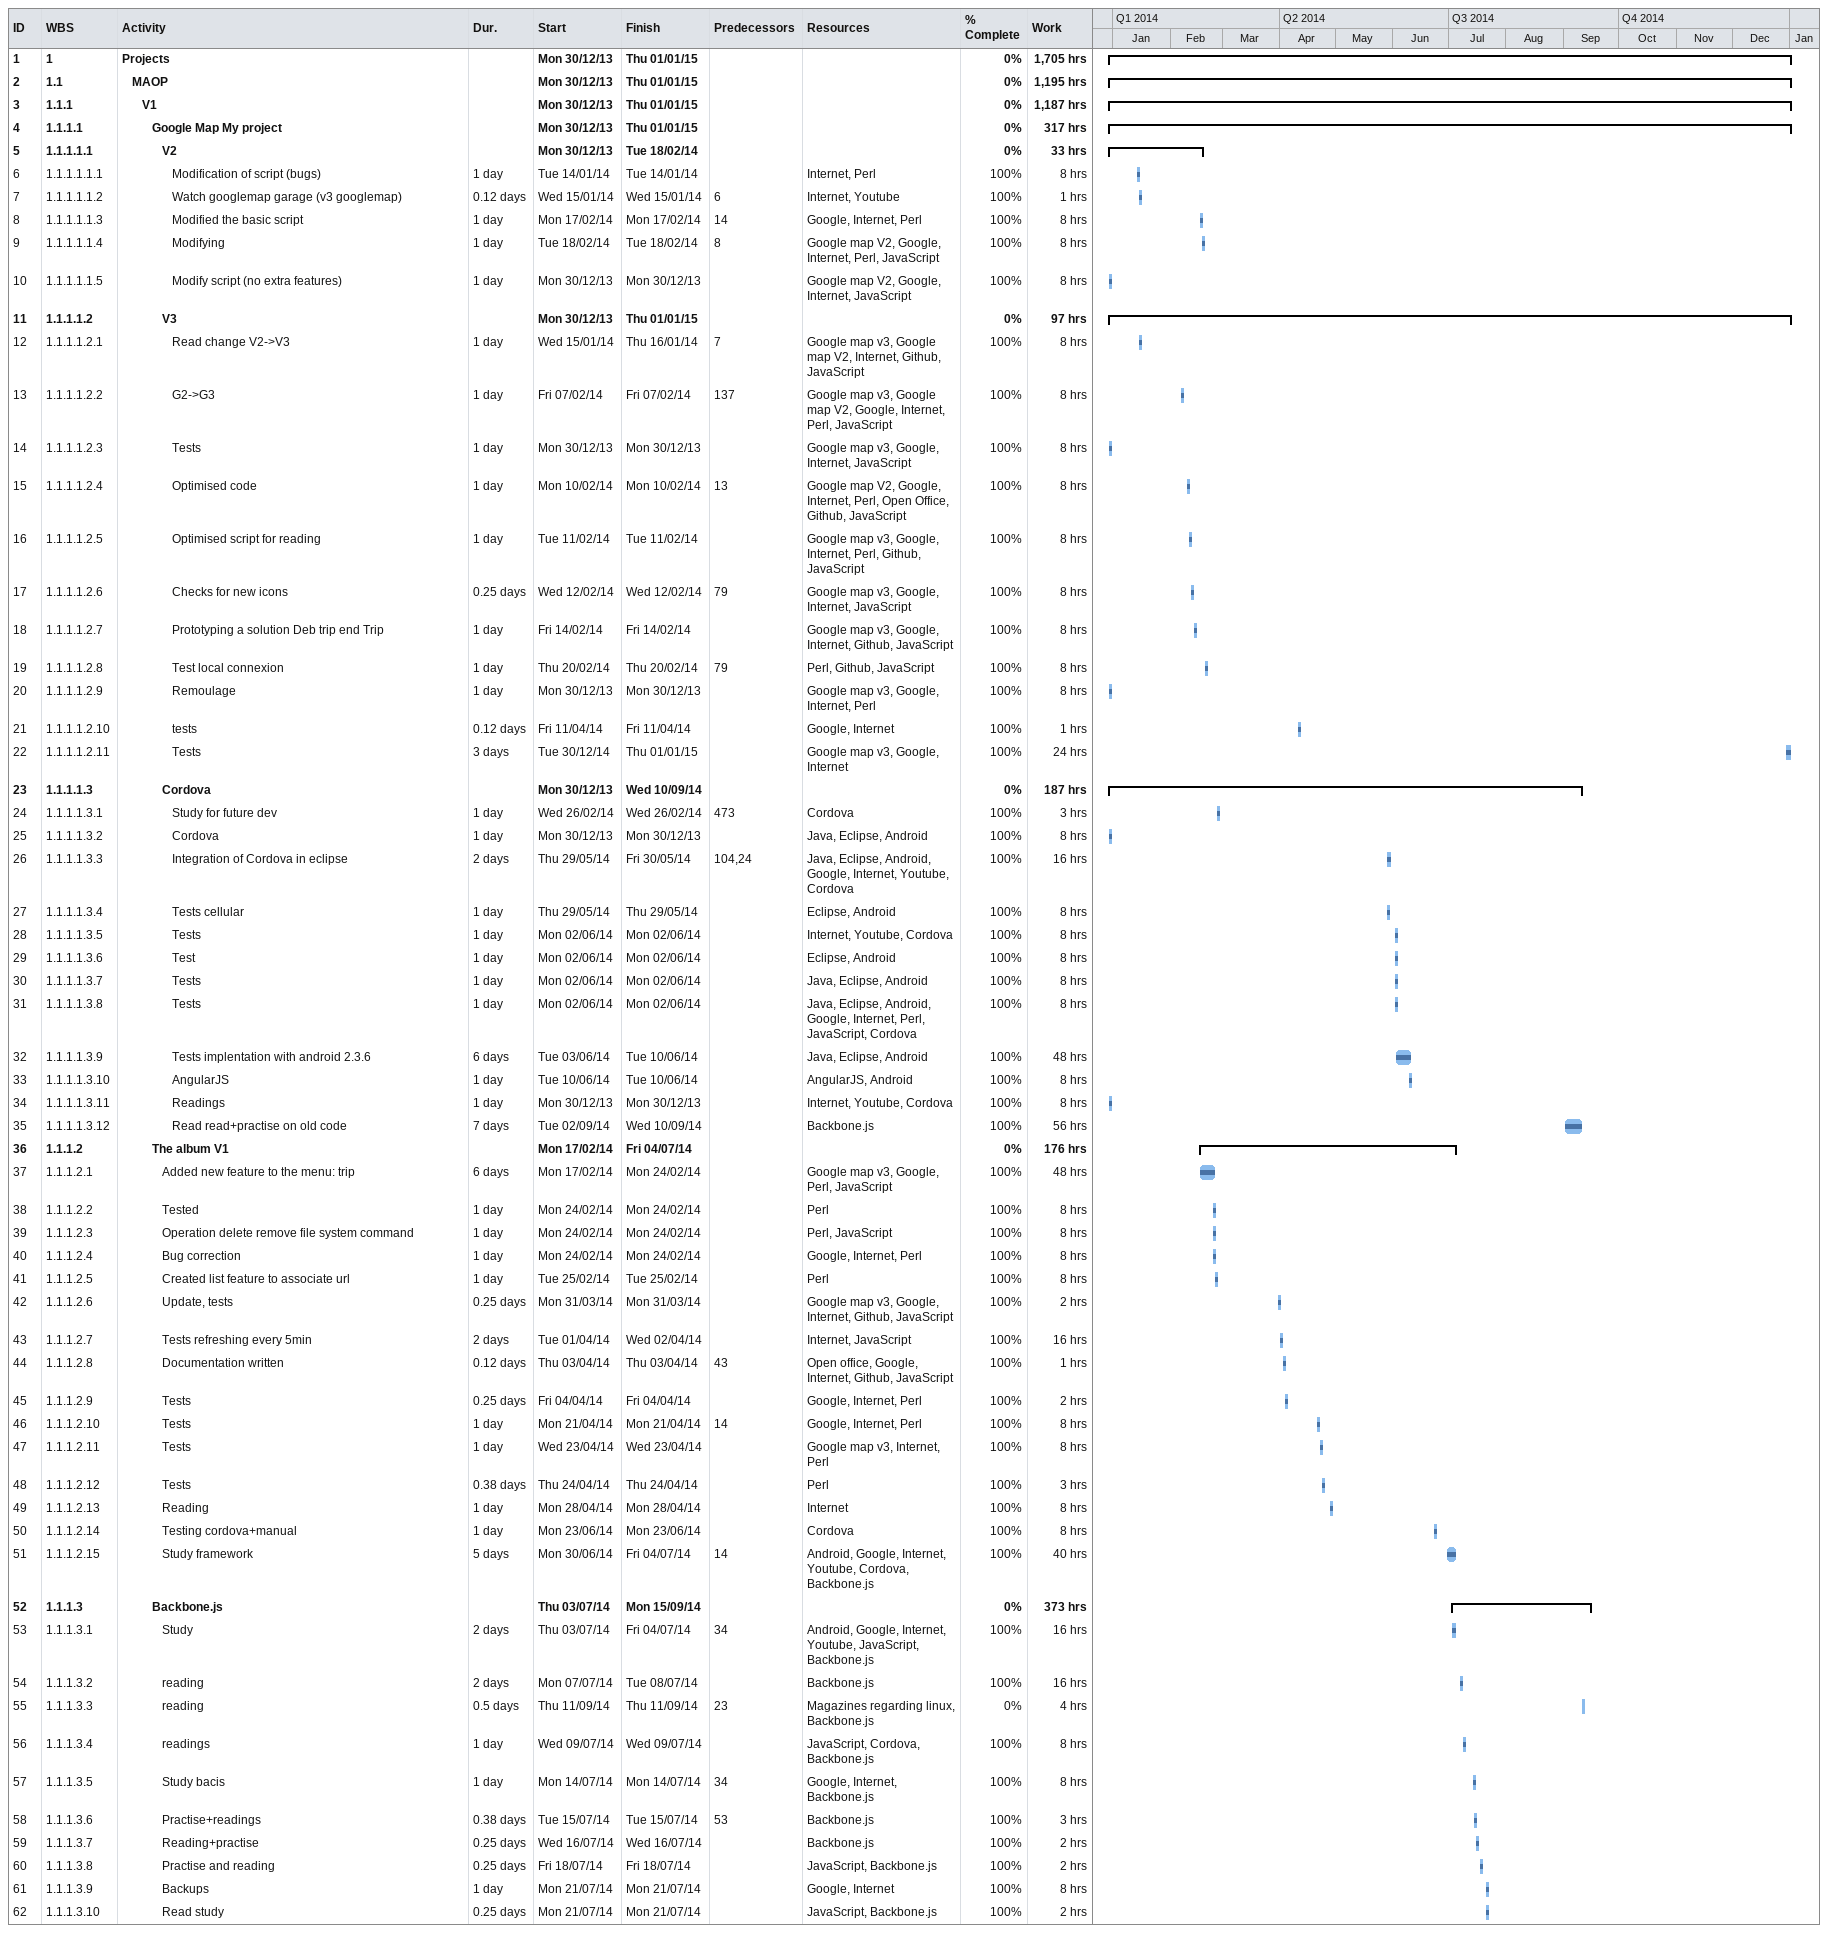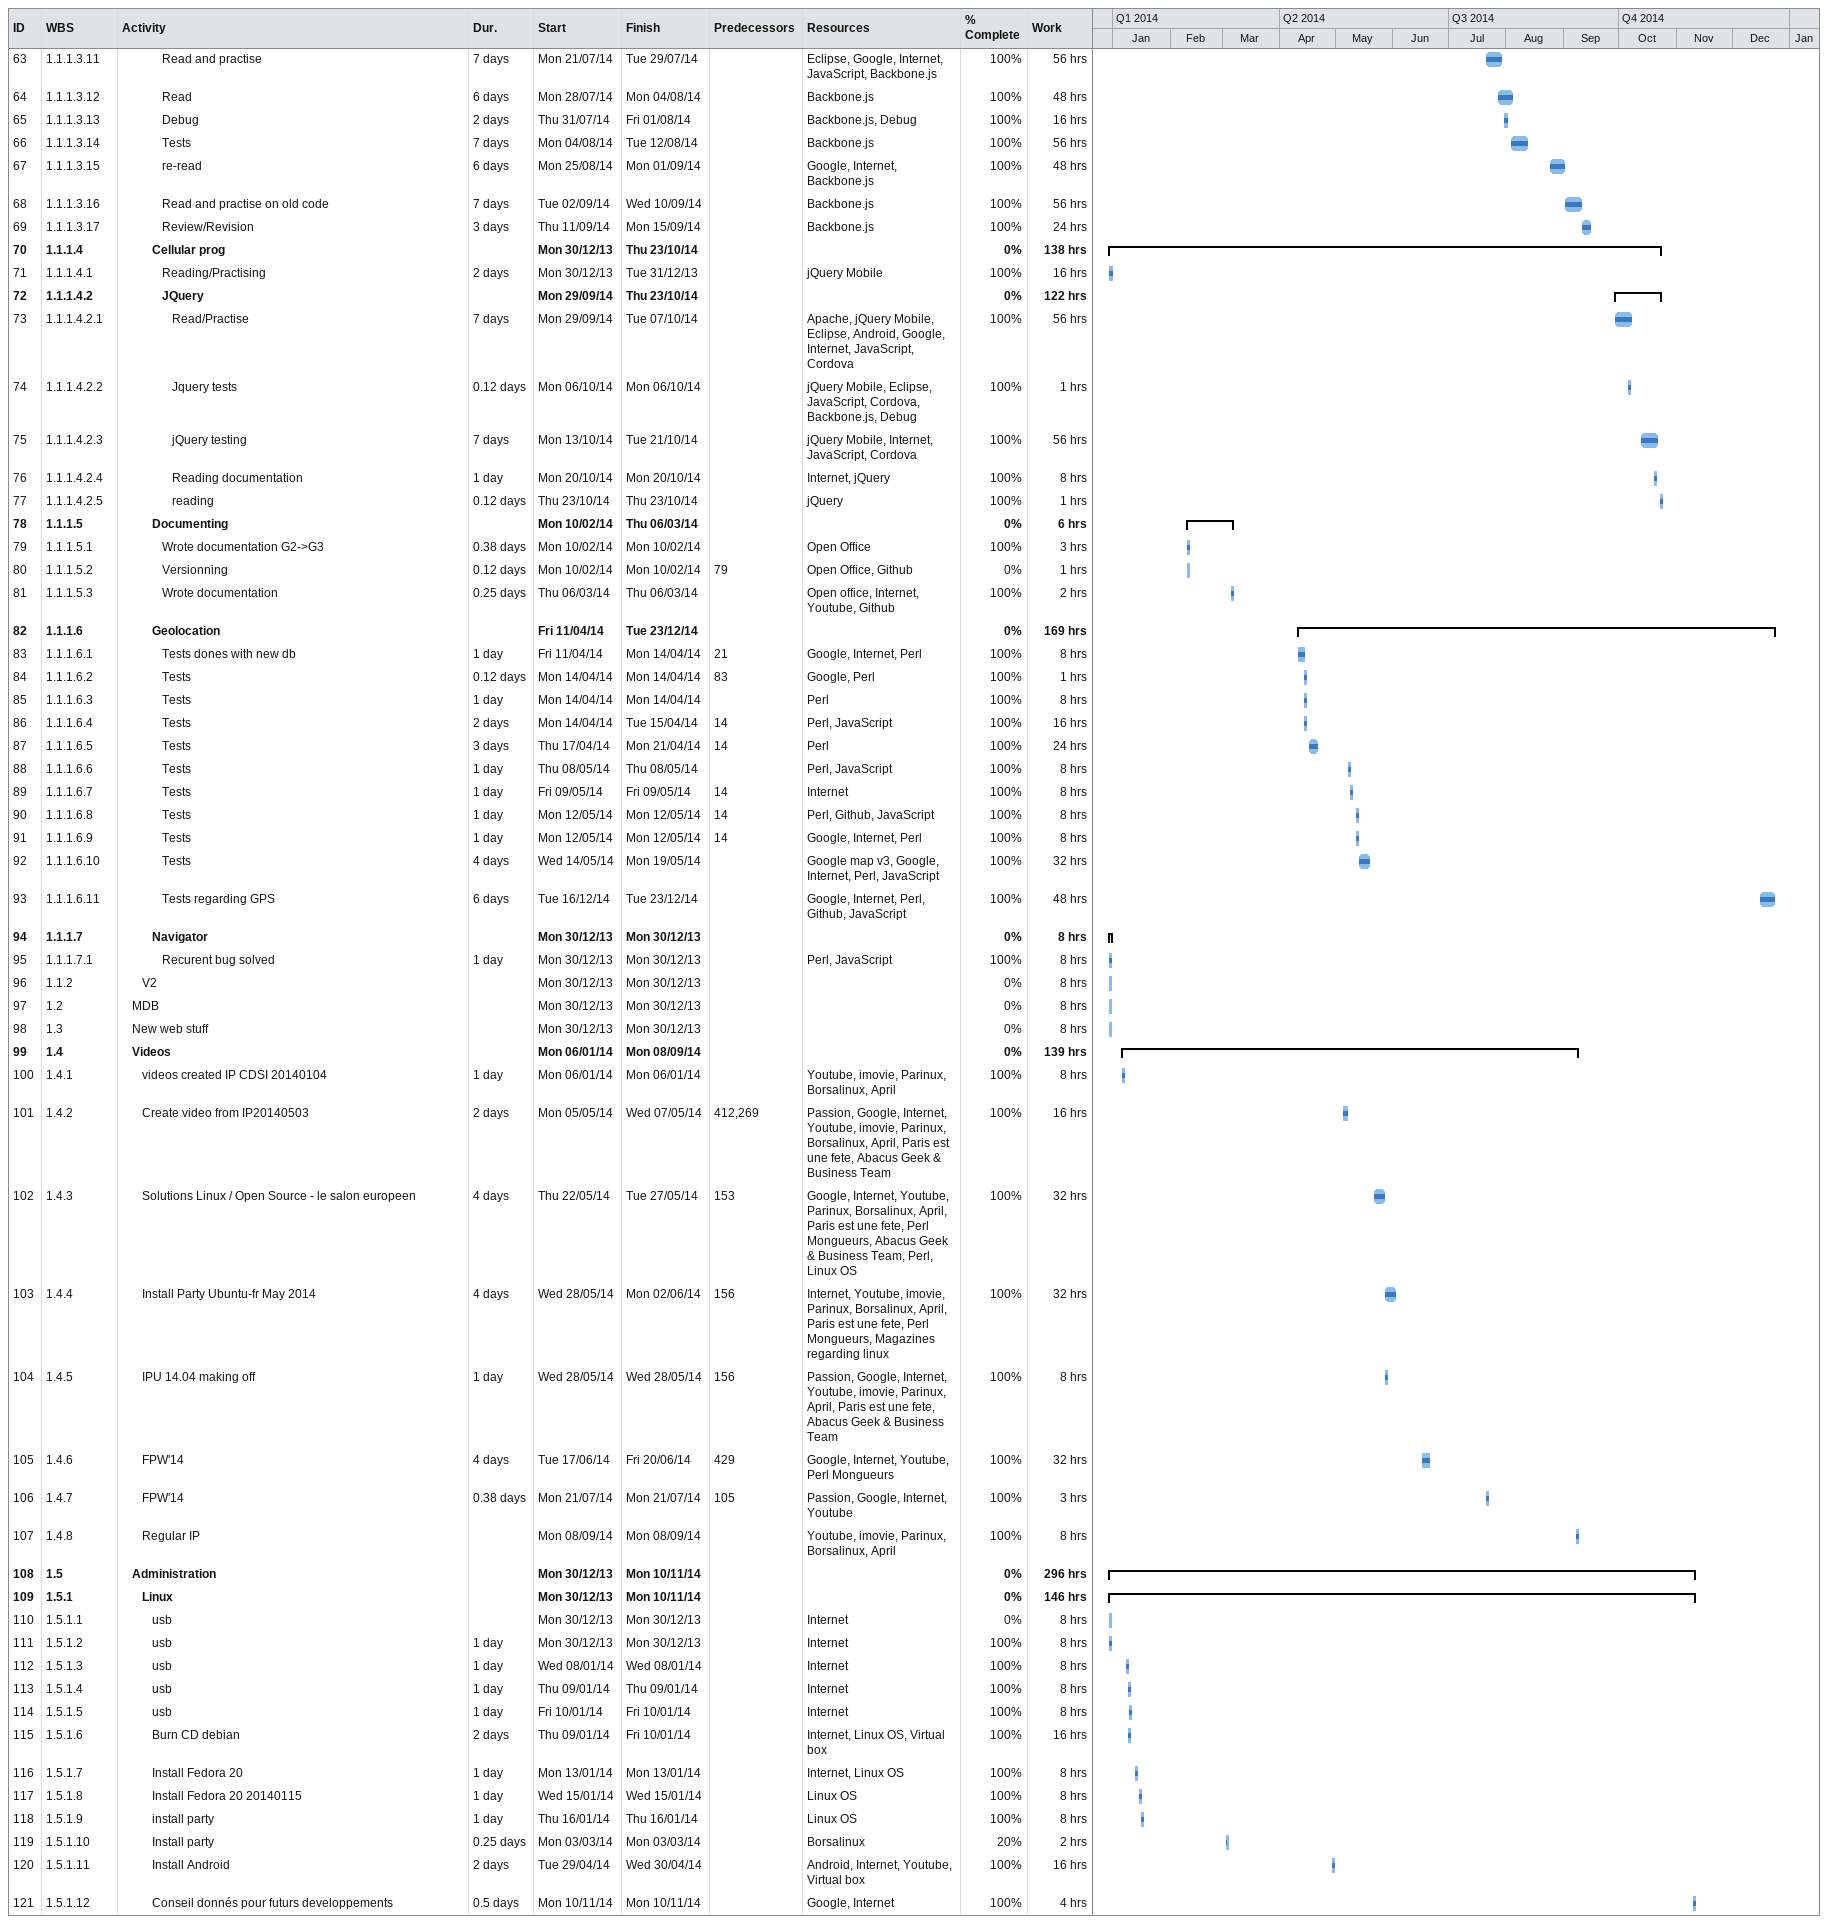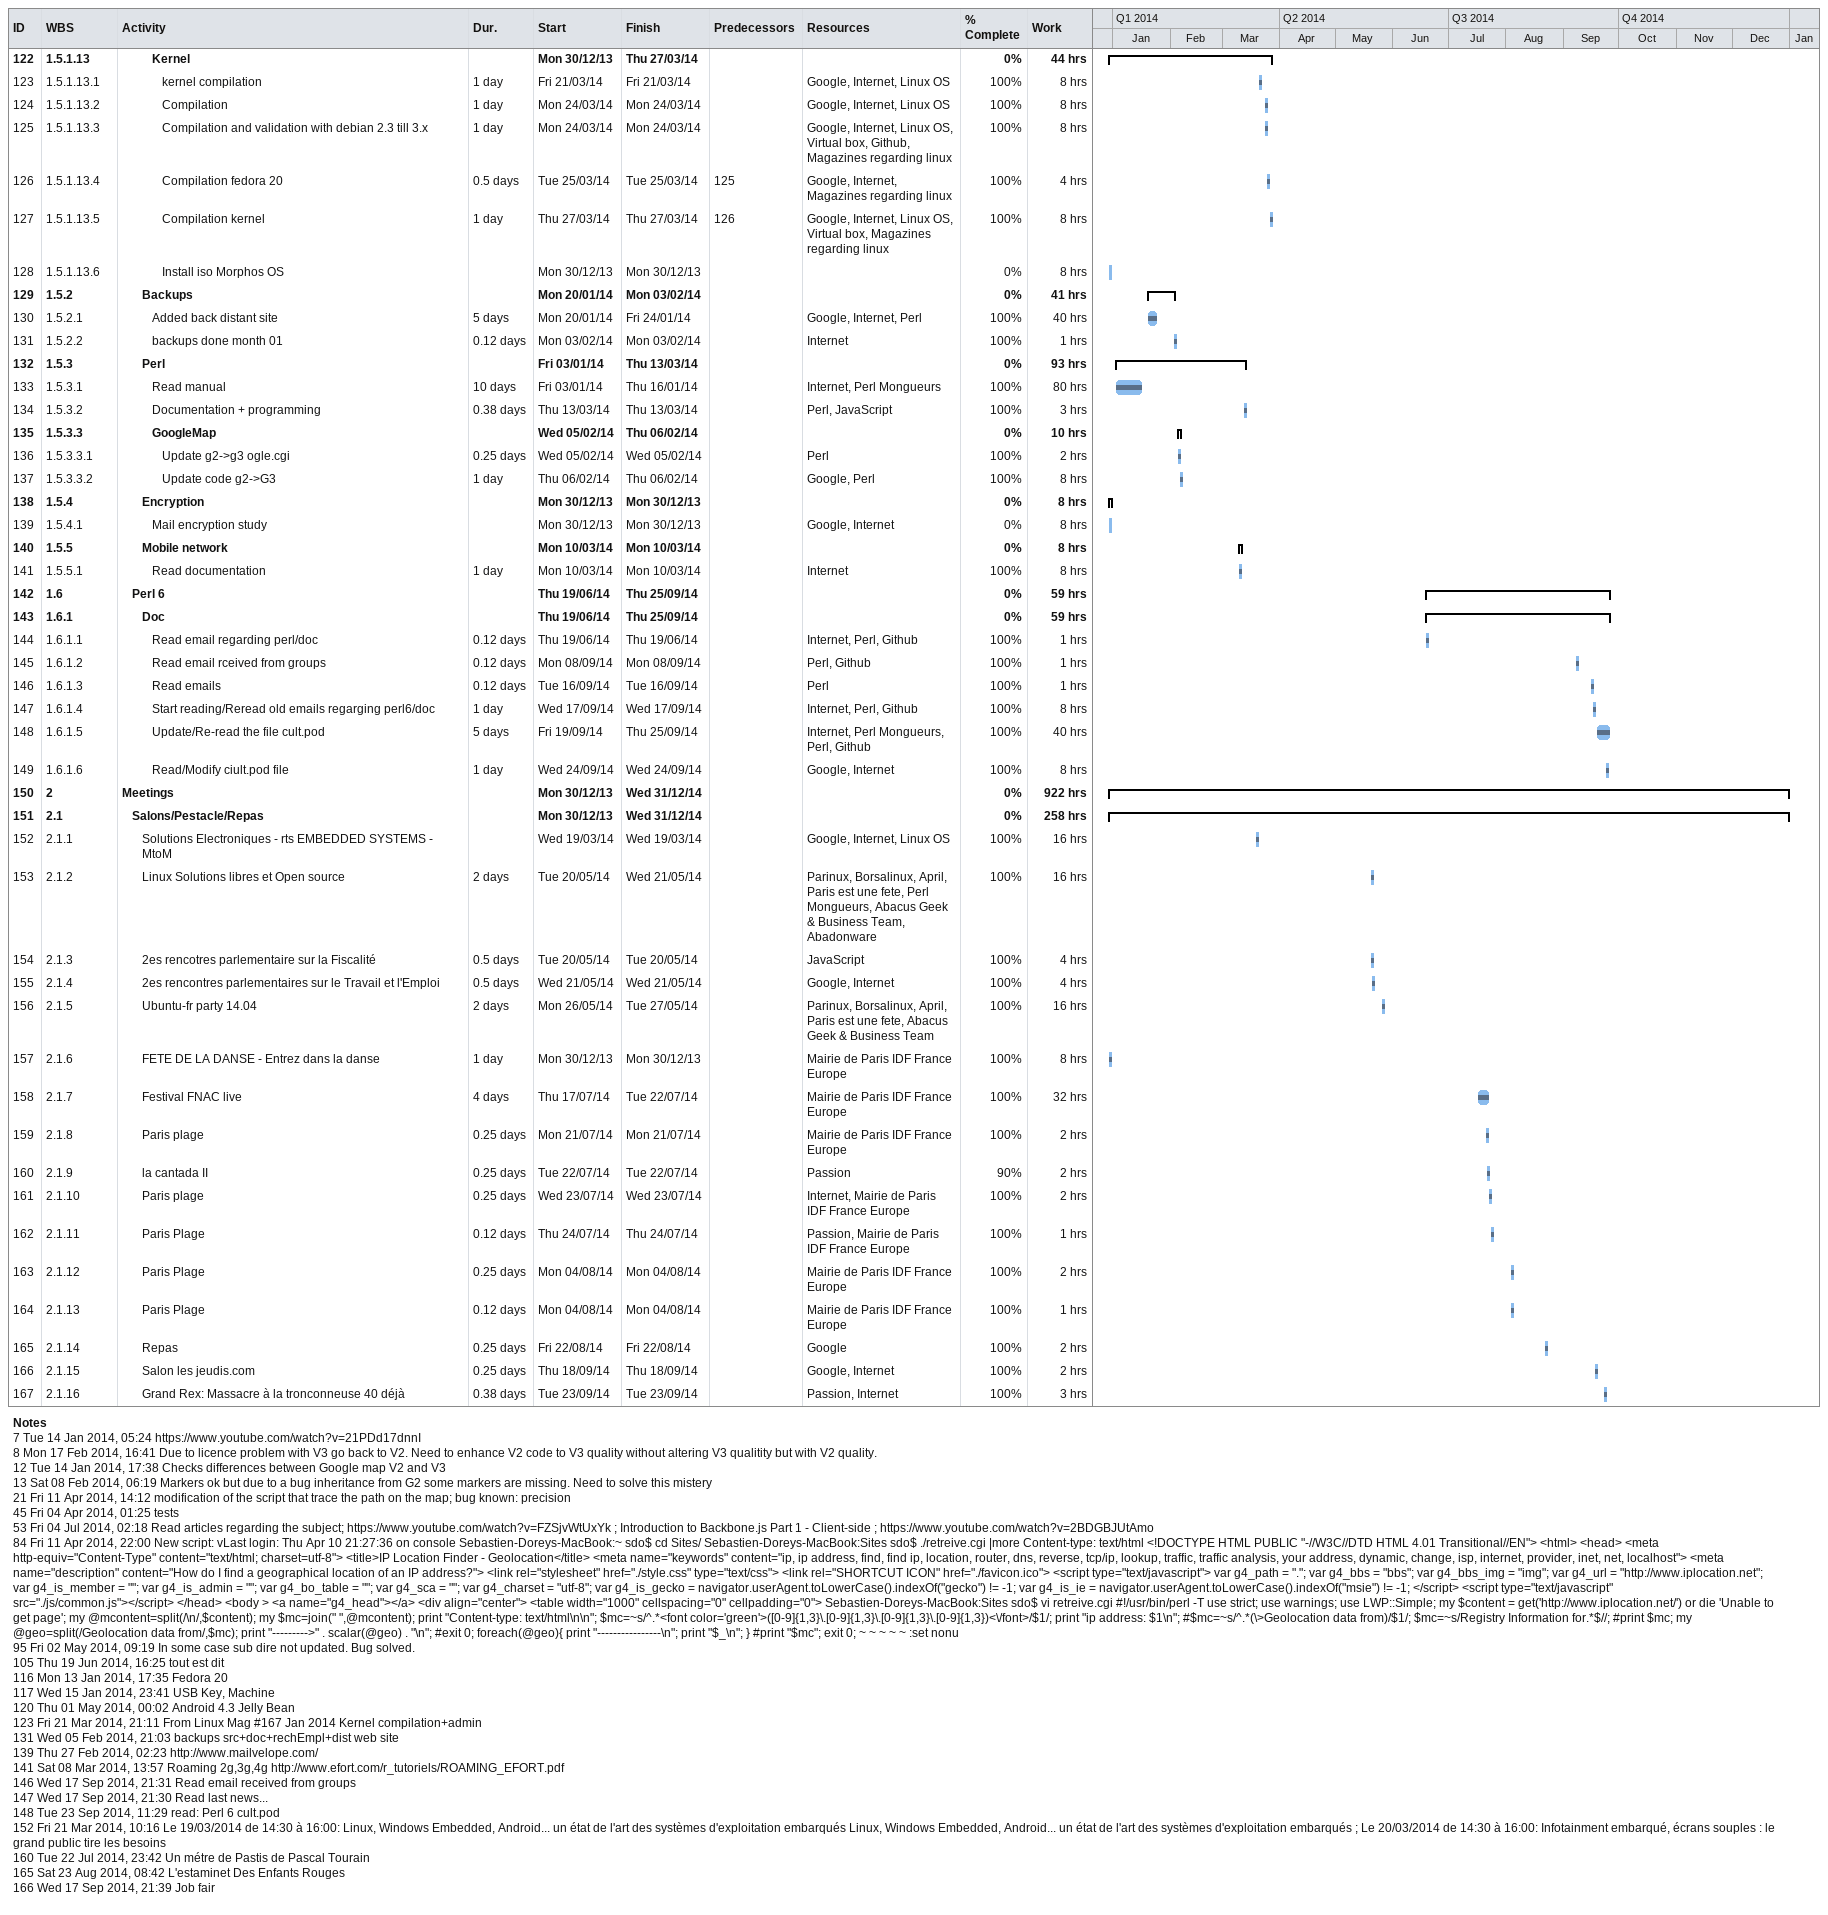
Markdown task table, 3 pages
| ID | WBS | Task | Duration | Start | Finish | Predecessors | Resources | % complete | Work (h) |
|---|---|---|---|---|---|---|---|---|---|
| 1 | 1 | **Projects** |  | 2013-12-30 | 2015-01-01 |  |  | 0 | 1705 |
| 2 | 1.1 | **MAOP** |  | 2013-12-30 | 2015-01-01 |  |  | 0 | 1195 |
| 3 | 1.1.1 | **V1** |  | 2013-12-30 | 2015-01-01 |  |  | 0 | 1187 |
| 4 | 1.1.1.1 | **Google Map My project** |  | 2013-12-30 | 2015-01-01 |  |  | 0 | 317 |
| 5 | 1.1.1.1.1 | **V2** |  | 2013-12-30 | 2014-02-18 |  |  | 0 | 33 |
| 6 | 1.1.1.1.1.1 | Modification of script (bugs) | 1d | 2014-01-14 | 2014-01-14 |  | Internet, Perl | 100 | 8 |
| 7 | 1.1.1.1.1.2 | Watch googlemap garage (v3 googlemap) | 0.12d | 2014-01-15 | 2014-01-15 | 6 | Internet, Youtube | 100 | 1 |
| 8 | 1.1.1.1.1.3 | Modified the basic script | 1d | 2014-02-17 | 2014-02-17 | 14 | Google, Internet, Perl | 100 | 8 |
| 9 | 1.1.1.1.1.4 | Modifying | 1d | 2014-02-18 | 2014-02-18 | 8 | Google map V2, Google, Internet, Perl, JavaScript | 100 | 8 |
| 10 | 1.1.1.1.1.5 | Modify script (no extra features) | 1d | 2013-12-30 | 2013-12-30 |  | Google map V2, Google, Internet, JavaScript | 100 | 8 |
| 11 | 1.1.1.1.2 | **V3** |  | 2013-12-30 | 2015-01-01 |  |  | 0 | 97 |
| 12 | 1.1.1.1.2.1 | Read change V2->V3 | 1d | 2014-01-15 | 2014-01-16 | 7 | Google map v3, Google map V2, Internet, Github, JavaScript | 100 | 8 |
| 13 | 1.1.1.1.2.2 | G2->G3 | 1d | 2014-02-07 | 2014-02-07 | 137 | Google map v3, Google map V2, Google, Internet, Perl, JavaScript | 100 | 8 |
| 14 | 1.1.1.1.2.3 | Tests | 1d | 2013-12-30 | 2013-12-30 |  | Google map v3, Google, Internet, JavaScript | 100 | 8 |
| 15 | 1.1.1.1.2.4 | Optimised code | 1d | 2014-02-10 | 2014-02-10 | 13 | Google map V2, Google, Internet, Perl, Open Office, Github, JavaScript | 100 | 8 |
| 16 | 1.1.1.1.2.5 | Optimised script for reading | 1d | 2014-02-11 | 2014-02-11 |  | Google map v3, Google, Internet, Perl, Github, JavaScript | 100 | 8 |
| 17 | 1.1.1.1.2.6 | Checks for new icons | 0.25d | 2014-02-12 | 2014-02-12 | 79 | Google map v3, Google, Internet, JavaScript | 100 | 8 |
| 18 | 1.1.1.1.2.7 | Prototyping a solution Deb trip end Trip | 1d | 2014-02-14 | 2014-02-14 |  | Google map v3, Google, Internet, Github, JavaScript | 100 | 8 |
| 19 | 1.1.1.1.2.8 | Test local connexion | 1d | 2014-02-20 | 2014-02-20 | 79 | Perl, Github, JavaScript | 100 | 8 |
| 20 | 1.1.1.1.2.9 | Remoulage | 1d | 2013-12-30 | 2013-12-30 |  | Google map v3, Google, Internet, Perl | 100 | 8 |
| 21 | 1.1.1.1.2.10 | tests | 0.12d | 2014-04-11 | 2014-04-11 |  | Google, Internet | 100 | 1 |
| 22 | 1.1.1.1.2.11 | Tests | 3d | 2014-12-30 | 2015-01-01 |  | Google map v3, Google, Internet | 100 | 24 |
| 23 | 1.1.1.1.3 | **Cordova** |  | 2013-12-30 | 2014-09-10 |  |  | 0 | 187 |
| 24 | 1.1.1.1.3.1 | Study for future dev | 1d | 2014-02-26 | 2014-02-26 | 473 | Cordova | 100 | 3 |
| 25 | 1.1.1.1.3.2 | Cordova | 1d | 2013-12-30 | 2013-12-30 |  | Java, Eclipse, Android | 100 | 8 |
| 26 | 1.1.1.1.3.3 | Integration of Cordova in eclipse | 2d | 2014-05-29 | 2014-05-30 | 104, 24 | Java, Eclipse, Android, Google, Internet, Youtube, Cordova | 100 | 16 |
| 27 | 1.1.1.1.3.4 | Tests cellular | 1d | 2014-05-29 | 2014-05-29 |  | Eclipse, Android | 100 | 8 |
| 28 | 1.1.1.1.3.5 | Tests | 1d | 2014-06-02 | 2014-06-02 |  | Internet, Youtube, Cordova | 100 | 8 |
| 29 | 1.1.1.1.3.6 | Test | 1d | 2014-06-02 | 2014-06-02 |  | Eclipse, Android | 100 | 8 |
| 30 | 1.1.1.1.3.7 | Tests | 1d | 2014-06-02 | 2014-06-02 |  | Java, Eclipse, Android | 100 | 8 |
| 31 | 1.1.1.1.3.8 | Tests | 1d | 2014-06-02 | 2014-06-02 |  | Java, Eclipse, Android, Google, Internet, Perl, JavaScript, Cordova | 100 | 8 |
| 32 | 1.1.1.1.3.9 | Tests implentation with android 2.3.6 | 6d | 2014-06-03 | 2014-06-10 |  | Java, Eclipse, Android | 100 | 48 |
| 33 | 1.1.1.1.3.10 | AngularJS | 1d | 2014-06-10 | 2014-06-10 |  | AngularJS, Android | 100 | 8 |
| 34 | 1.1.1.1.3.11 | Readings | 1d | 2013-12-30 | 2013-12-30 |  | Internet, Youtube, Cordova | 100 | 8 |
| 35 | 1.1.1.1.3.12 | Read read+practise on old code | 7d | 2014-09-02 | 2014-09-10 |  | Backbone.js | 100 | 56 |
| 36 | 1.1.1.2 | **The album V1** |  | 2014-02-17 | 2014-07-04 |  |  | 0 | 176 |
| 37 | 1.1.1.2.1 | Added new feature to the menu: trip | 6d | 2014-02-17 | 2014-02-24 |  | Google map v3, Google, Perl, JavaScript | 100 | 48 |
| 38 | 1.1.1.2.2 | Tested | 1d | 2014-02-24 | 2014-02-24 |  | Perl | 100 | 8 |
| 39 | 1.1.1.2.3 | Operation delete remove file system command | 1d | 2014-02-24 | 2014-02-24 |  | Perl, JavaScript | 100 | 8 |
| 40 | 1.1.1.2.4 | Bug correction | 1d | 2014-02-24 | 2014-02-24 |  | Google, Internet, Perl | 100 | 8 |
| 41 | 1.1.1.2.5 | Created list feature to associate url | 1d | 2014-02-25 | 2014-02-25 |  | Perl | 100 | 8 |
| 42 | 1.1.1.2.6 | Update, tests | 0.25d | 2014-03-31 | 2014-03-31 |  | Google map v3, Google, Internet, Github, JavaScript | 100 | 2 |
| 43 | 1.1.1.2.7 | Tests refreshing every 5min | 2d | 2014-04-01 | 2014-04-02 |  | Internet, JavaScript | 100 | 16 |
| 44 | 1.1.1.2.8 | Documentation written | 0.12d | 2014-04-03 | 2014-04-03 | 43 | Open office, Google, Internet, Github, JavaScript | 100 | 1 |
| 45 | 1.1.1.2.9 | Tests | 0.25d | 2014-04-04 | 2014-04-04 |  | Google, Internet, Perl | 100 | 2 |
| 46 | 1.1.1.2.10 | Tests | 1d | 2014-04-21 | 2014-04-21 | 14 | Google, Internet, Perl | 100 | 8 |
| 47 | 1.1.1.2.11 | Tests | 1d | 2014-04-23 | 2014-04-23 |  | Google map v3, Internet, Perl | 100 | 8 |
| 48 | 1.1.1.2.12 | Tests | 0.38d | 2014-04-24 | 2014-04-24 |  | Perl | 100 | 3 |
| 49 | 1.1.1.2.13 | Reading | 1d | 2014-04-28 | 2014-04-28 |  | Internet | 100 | 8 |
| 50 | 1.1.1.2.14 | Testing cordova+manual | 1d | 2014-06-23 | 2014-06-23 |  | Cordova | 100 | 8 |
| 51 | 1.1.1.2.15 | Study framework | 5d | 2014-06-30 | 2014-07-04 | 14 | Android, Google, Internet, Youtube, Cordova, Backbone.js | 100 | 40 |
| 52 | 1.1.1.3 | **Backbone.js** |  | 2014-07-03 | 2014-09-15 |  |  | 0 | 373 |
| 53 | 1.1.1.3.1 | Study | 2d | 2014-07-03 | 2014-07-04 | 34 | Android, Google, Internet, Youtube, JavaScript, Backbone.js | 100 | 16 |
| 54 | 1.1.1.3.2 | reading | 2d | 2014-07-07 | 2014-07-08 |  | Backbone.js | 100 | 16 |
| 55 | 1.1.1.3.3 | reading | 0.5d | 2014-09-11 | 2014-09-11 | 23 | Magazines regarding linux, Backbone.js | 0 | 4 |
| 56 | 1.1.1.3.4 | readings | 1d | 2014-07-09 | 2014-07-09 |  | JavaScript, Cordova, Backbone.js | 100 | 8 |
| 57 | 1.1.1.3.5 | Study bacis | 1d | 2014-07-14 | 2014-07-14 | 34 | Google, Internet, Backbone.js | 100 | 8 |
| 58 | 1.1.1.3.6 | Practise+readings | 0.38d | 2014-07-15 | 2014-07-15 | 53 | Backbone.js | 100 | 3 |
| 59 | 1.1.1.3.7 | Reading+practise | 0.25d | 2014-07-16 | 2014-07-16 |  | Backbone.js | 100 | 2 |
| 60 | 1.1.1.3.8 | Practise and reading | 0.25d | 2014-07-18 | 2014-07-18 |  | JavaScript, Backbone.js | 100 | 2 |
| 61 | 1.1.1.3.9 | Backups | 1d | 2014-07-21 | 2014-07-21 |  | Google, Internet | 100 | 8 |
| 62 | 1.1.1.3.10 | Read study | 0.25d | 2014-07-21 | 2014-07-21 |  | JavaScript, Backbone.js | 100 | 2 |
| 63 | 1.1.1.3.11 | Read and practise | 7d | 2014-07-21 | 2014-07-29 |  | Eclipse, Google, Internet, JavaScript, Backbone.js | 100 | 56 |
| 64 | 1.1.1.3.12 | Read | 6d | 2014-07-28 | 2014-08-04 |  | Backbone.js | 100 | 48 |
| 65 | 1.1.1.3.13 | Debug | 2d | 2014-07-31 | 2014-08-01 |  | Backbone.js, Debug | 100 | 16 |
| 66 | 1.1.1.3.14 | Tests | 7d | 2014-08-04 | 2014-08-12 |  | Backbone.js | 100 | 56 |
| 67 | 1.1.1.3.15 | re-read | 6d | 2014-08-25 | 2014-09-01 |  | Google, Internet, Backbone.js | 100 | 48 |
| 68 | 1.1.1.3.16 | Read and practise on old code | 7d | 2014-09-02 | 2014-09-10 |  | Backbone.js | 100 | 56 |
| 69 | 1.1.1.3.17 | Review/Revision | 3d | 2014-09-11 | 2014-09-15 |  | Backbone.js | 100 | 24 |
| 70 | 1.1.1.4 | **Cellular prog** |  | 2013-12-30 | 2014-10-23 |  |  | 0 | 138 |
| 71 | 1.1.1.4.1 | Reading/Practising | 2d | 2013-12-30 | 2013-12-31 |  | jQuery Mobile | 100 | 16 |
| 72 | 1.1.1.4.2 | **JQuery** |  | 2014-09-29 | 2014-10-23 |  |  | 0 | 122 |
| 73 | 1.1.1.4.2.1 | Read/Practise | 7d | 2014-09-29 | 2014-10-07 |  | Apache, jQuery Mobile, Eclipse, Android, Google, Internet, JavaScript, Cordova | 100 | 56 |
| 74 | 1.1.1.4.2.2 | Jquery tests | 0.12d | 2014-10-06 | 2014-10-06 |  | jQuery Mobile, Eclipse, JavaScript, Cordova, Backbone.js, Debug | 100 | 1 |
| 75 | 1.1.1.4.2.3 | jQuery testing | 7d | 2014-10-13 | 2014-10-21 |  | jQuery Mobile, Internet, JavaScript, Cordova | 100 | 56 |
| 76 | 1.1.1.4.2.4 | Reading documentation | 1d | 2014-10-20 | 2014-10-20 |  | Internet, jQuery | 100 | 8 |
| 77 | 1.1.1.4.2.5 | reading | 0.12d | 2014-10-23 | 2014-10-23 |  | jQuery | 100 | 1 |
| 78 | 1.1.1.5 | **Documenting** |  | 2014-02-10 | 2014-03-06 |  |  | 0 | 6 |
| 79 | 1.1.1.5.1 | Wrote documentation G2->G3 | 0.38d | 2014-02-10 | 2014-02-10 |  | Open Office | 100 | 3 |
| 80 | 1.1.1.5.2 | Versionning | 0.12d | 2014-02-10 | 2014-02-10 | 79 | Open Office, Github | 0 | 1 |
| 81 | 1.1.1.5.3 | Wrote documentation | 0.25d | 2014-03-06 | 2014-03-06 |  | Open office, Internet, Youtube, Github | 100 | 2 |
| 82 | 1.1.1.6 | **Geolocation** |  | 2014-04-11 | 2014-12-23 |  |  | 0 | 169 |
| 83 | 1.1.1.6.1 | Tests dones with new db | 1d | 2014-04-11 | 2014-04-14 | 21 | Google, Internet, Perl | 100 | 8 |
| 84 | 1.1.1.6.2 | Tests | 0.12d | 2014-04-14 | 2014-04-14 | 83 | Google, Perl | 100 | 1 |
| 85 | 1.1.1.6.3 | Tests | 1d | 2014-04-14 | 2014-04-14 |  | Perl | 100 | 8 |
| 86 | 1.1.1.6.4 | Tests | 2d | 2014-04-14 | 2014-04-15 | 14 | Perl, JavaScript | 100 | 16 |
| 87 | 1.1.1.6.5 | Tests | 3d | 2014-04-17 | 2014-04-21 | 14 | Perl | 100 | 24 |
| 88 | 1.1.1.6.6 | Tests | 1d | 2014-05-08 | 2014-05-08 |  | Perl, JavaScript | 100 | 8 |
| 89 | 1.1.1.6.7 | Tests | 1d | 2014-05-09 | 2014-05-09 | 14 | Internet | 100 | 8 |
| 90 | 1.1.1.6.8 | Tests | 1d | 2014-05-12 | 2014-05-12 | 14 | Perl, Github, JavaScript | 100 | 8 |
| 91 | 1.1.1.6.9 | Tests | 1d | 2014-05-12 | 2014-05-12 | 14 | Google, Internet, Perl | 100 | 8 |
| 92 | 1.1.1.6.10 | Tests | 4d | 2014-05-14 | 2014-05-19 |  | Google map v3, Google, Internet, Perl, JavaScript | 100 | 32 |
| 93 | 1.1.1.6.11 | Tests regarding GPS | 6d | 2014-12-16 | 2014-12-23 |  | Google, Internet, Perl, Github, JavaScript | 100 | 48 |
| 94 | 1.1.1.7 | **Navigator** |  | 2013-12-30 | 2013-12-30 |  |  | 0 | 8 |
| 95 | 1.1.1.7.1 | Recurent bug solved | 1d | 2013-12-30 | 2013-12-30 |  | Perl, JavaScript | 100 | 8 |
| 96 | 1.1.2 | V2 |  | 2013-12-30 | 2013-12-30 |  |  | 0 | 8 |
| 97 | 1.2 | MDB |  | 2013-12-30 | 2013-12-30 |  |  | 0 | 8 |
| 98 | 1.3 | New web stuff |  | 2013-12-30 | 2013-12-30 |  |  | 0 | 8 |
| 99 | 1.4 | **Videos** |  | 2014-01-06 | 2014-09-08 |  |  | 0 | 139 |
| 100 | 1.4.1 | videos created IP CDSI 20140104 | 1d | 2014-01-06 | 2014-01-06 |  | Youtube, imovie, Parinux, Borsalinux, April | 100 | 8 |
| 101 | 1.4.2 | Create video from IP20140503 | 2d | 2014-05-05 | 2014-05-07 | 412, 269 | Passion, Google, Internet, Youtube, imovie, Parinux, Borsalinux, April, Paris est une fete, Abacus Geek & Business Team | 100 | 16 |
| 102 | 1.4.3 | Solutions Linux / Open Source - le salon europeen | 4d | 2014-05-22 | 2014-05-27 | 153 | Google, Internet, Youtube, Parinux, Borsalinux, April, Paris est une fete, Perl Mongueurs, Abacus Geek & Business Team, Perl, Linux OS | 100 | 32 |
| 103 | 1.4.4 | Install Party Ubuntu-fr May 2014 | 4d | 2014-05-28 | 2014-06-02 | 156 | Internet, Youtube, imovie, Parinux, Borsalinux, April, Paris est une fete, Perl Mongueurs, Magazines regarding linux | 100 | 32 |
| 104 | 1.4.5 | IPU 14.04 making off | 1d | 2014-05-28 | 2014-05-28 | 156 | Passion, Google, Internet, Youtube, imovie, Parinux, April, Paris est une fete, Abacus Geek & Business Team | 100 | 8 |
| 105 | 1.4.6 | FPW'14 | 4d | 2014-06-17 | 2014-06-20 | 429 | Google, Internet, Youtube, Perl Mongueurs | 100 | 32 |
| 106 | 1.4.7 | FPW'14 | 0.38d | 2014-07-21 | 2014-07-21 | 105 | Passion, Google, Internet, Youtube | 100 | 3 |
| 107 | 1.4.8 | Regular IP |  | 2014-09-08 | 2014-09-08 |  | Youtube, imovie, Parinux, Borsalinux, April | 100 | 8 |
| 108 | 1.5 | **Administration** |  | 2013-12-30 | 2014-11-10 |  |  | 0 | 296 |
| 109 | 1.5.1 | **Linux** |  | 2013-12-30 | 2014-11-10 |  |  | 0 | 146 |
| 110 | 1.5.1.1 | usb |  | 2013-12-30 | 2013-12-30 |  | Internet | 0 | 8 |
| 111 | 1.5.1.2 | usb | 1d | 2013-12-30 | 2013-12-30 |  | Internet | 100 | 8 |
| 112 | 1.5.1.3 | usb | 1d | 2014-01-08 | 2014-01-08 |  | Internet | 100 | 8 |
| 113 | 1.5.1.4 | usb | 1d | 2014-01-09 | 2014-01-09 |  | Internet | 100 | 8 |
| 114 | 1.5.1.5 | usb | 1d | 2014-01-10 | 2014-01-10 |  | Internet | 100 | 8 |
| 115 | 1.5.1.6 | Burn CD debian | 2d | 2014-01-09 | 2014-01-10 |  | Internet, Linux OS, Virtual box | 100 | 16 |
| 116 | 1.5.1.7 | Install Fedora 20 | 1d | 2014-01-13 | 2014-01-13 |  | Internet, Linux OS | 100 | 8 |
| 117 | 1.5.1.8 | Install Fedora 20 20140115 | 1d | 2014-01-15 | 2014-01-15 |  | Linux OS | 100 | 8 |
| 118 | 1.5.1.9 | install party | 1d | 2014-01-16 | 2014-01-16 |  | Linux OS | 100 | 8 |
| 119 | 1.5.1.10 | Install party | 0.25d | 2014-03-03 | 2014-03-03 |  | Borsalinux | 20 | 2 |
| 120 | 1.5.1.11 | Install Android | 2d | 2014-04-29 | 2014-04-30 |  | Android, Internet, Youtube, Virtual box | 100 | 16 |
| 121 | 1.5.1.12 | Conseil donnés pour futurs developpements | 0.5d | 2014-11-10 | 2014-11-10 |  | Google, Internet | 100 | 4 |
| 122 | 1.5.1.13 | **Kernel** |  | 2013-12-30 | 2014-03-27 |  |  | 0 | 44 |
| 123 | 1.5.1.13.1 | kernel compilation | 1d | 2014-03-21 | 2014-03-21 |  | Google, Internet, Linux OS | 100 | 8 |
| 124 | 1.5.1.13.2 | Compilation | 1d | 2014-03-24 | 2014-03-24 |  | Google, Internet, Linux OS | 100 | 8 |
| 125 | 1.5.1.13.3 | Compilation and validation with debian 2.3 till 3.x | 1d | 2014-03-24 | 2014-03-24 |  | Google, Internet, Linux OS, Virtual box, Github, Magazines regarding linux | 100 | 8 |
| 126 | 1.5.1.13.4 | Compilation fedora 20 | 0.5d | 2014-03-25 | 2014-03-25 | 125 | Google, Internet, Magazines regarding linux | 100 | 4 |
| 127 | 1.5.1.13.5 | Compilation kernel | 1d | 2014-03-27 | 2014-03-27 | 126 | Google, Internet, Linux OS, Virtual box, Magazines regarding linux | 100 | 8 |
| 128 | 1.5.1.13.6 | Install iso Morphos OS |  | 2013-12-30 | 2013-12-30 |  |  | 0 | 8 |
| 129 | 1.5.2 | **Backups** |  | 2014-01-20 | 2014-02-03 |  |  | 0 | 41 |
| 130 | 1.5.2.1 | Added back distant site | 5d | 2014-01-20 | 2014-01-24 |  | Google, Internet, Perl | 100 | 40 |
| 131 | 1.5.2.2 | backups done month 01 | 0.12d | 2014-02-03 | 2014-02-03 |  | Internet | 100 | 1 |
| 132 | 1.5.3 | **Perl** |  | 2014-01-03 | 2014-03-13 |  |  | 0 | 93 |
| 133 | 1.5.3.1 | Read manual | 10d | 2014-01-03 | 2014-01-16 |  | Internet, Perl Mongueurs | 100 | 80 |
| 134 | 1.5.3.2 | Documentation + programming | 0.38d | 2014-03-13 | 2014-03-13 |  | Perl, JavaScript | 100 | 3 |
| 135 | 1.5.3.3 | **GoogleMap** |  | 2014-02-05 | 2014-02-06 |  |  | 0 | 10 |
| 136 | 1.5.3.3.1 | Update g2->g3 ogle.cgi | 0.25d | 2014-02-05 | 2014-02-05 |  | Perl | 100 | 2 |
| 137 | 1.5.3.3.2 | Update code g2->G3 | 1d | 2014-02-06 | 2014-02-06 |  | Google, Perl | 100 | 8 |
| 138 | 1.5.4 | **Encryption** |  | 2013-12-30 | 2013-12-30 |  |  | 0 | 8 |
| 139 | 1.5.4.1 | Mail encryption study |  | 2013-12-30 | 2013-12-30 |  | Google, Internet | 0 | 8 |
| 140 | 1.5.5 | **Mobile network** |  | 2014-03-10 | 2014-03-10 |  |  | 0 | 8 |
| 141 | 1.5.5.1 | Read documentation | 1d | 2014-03-10 | 2014-03-10 |  | Internet | 100 | 8 |
| 142 | 1.6 | **Perl 6** |  | 2014-06-19 | 2014-09-25 |  |  | 0 | 59 |
| 143 | 1.6.1 | **Doc** |  | 2014-06-19 | 2014-09-25 |  |  | 0 | 59 |
| 144 | 1.6.1.1 | Read email regarding perl/doc | 0.12d | 2014-06-19 | 2014-06-19 |  | Internet, Perl, Github | 100 | 1 |
| 145 | 1.6.1.2 | Read email rceived from groups | 0.12d | 2014-09-08 | 2014-09-08 |  | Perl, Github | 100 | 1 |
| 146 | 1.6.1.3 | Read emails | 0.12d | 2014-09-16 | 2014-09-16 |  | Perl | 100 | 1 |
| 147 | 1.6.1.4 | Start reading/Reread old emails regarging perl6/doc | 1d | 2014-09-17 | 2014-09-17 |  | Internet, Perl, Github | 100 | 8 |
| 148 | 1.6.1.5 | Update/Re-read the file cult.pod | 5d | 2014-09-19 | 2014-09-25 |  | Internet, Perl Mongueurs, Perl, Github | 100 | 40 |
| 149 | 1.6.1.6 | Read/Modify ciult.pod file | 1d | 2014-09-24 | 2014-09-24 |  | Google, Internet | 100 | 8 |
| 150 | 2 | **Meetings** |  | 2013-12-30 | 2014-12-31 |  |  | 0 | 922 |
| 151 | 2.1 | **Salons/Pestacle/Repas** |  | 2013-12-30 | 2014-12-31 |  |  | 0 | 258 |
| 152 | 2.1.1 | Solutions Electroniques - rts EMBEDDED SYSTEMS - MtoM |  | 2014-03-19 | 2014-03-19 |  | Google, Internet, Linux OS | 100 | 16 |
| 153 | 2.1.2 | Linux Solutions libres et Open source | 2d | 2014-05-20 | 2014-05-21 |  | Parinux, Borsalinux, April, Paris est une fete, Perl Mongueurs, Abacus Geek & Business Team, Abadonware | 100 | 16 |
| 154 | 2.1.3 | 2es rencotres parlementaire sur la Fiscalité | 0.5d | 2014-05-20 | 2014-05-20 |  | JavaScript | 100 | 4 |
| 155 | 2.1.4 | 2es rencontres parlementaires sur le Travail et l'Emploi | 0.5d | 2014-05-21 | 2014-05-21 |  | Google, Internet | 100 | 4 |
| 156 | 2.1.5 | Ubuntu-fr party 14.04 | 2d | 2014-05-26 | 2014-05-27 |  | Parinux, Borsalinux, April, Paris est une fete, Abacus Geek & Business Team | 100 | 16 |
| 157 | 2.1.6 | FETE DE LA DANSE - Entrez dans la danse | 1d | 2013-12-30 | 2013-12-30 |  | Mairie de Paris IDF France Europe | 100 | 8 |
| 158 | 2.1.7 | Festival FNAC live | 4d | 2014-07-17 | 2014-07-22 |  | Mairie de Paris IDF France Europe | 100 | 32 |
| 159 | 2.1.8 | Paris plage | 0.25d | 2014-07-21 | 2014-07-21 |  | Mairie de Paris IDF France Europe | 100 | 2 |
| 160 | 2.1.9 | la cantada II | 0.25d | 2014-07-22 | 2014-07-22 |  | Passion | 90 | 2 |
| 161 | 2.1.10 | Paris plage | 0.25d | 2014-07-23 | 2014-07-23 |  | Internet, Mairie de Paris IDF France Europe | 100 | 2 |
| 162 | 2.1.11 | Paris Plage | 0.12d | 2014-07-24 | 2014-07-24 |  | Passion, Mairie de Paris IDF France Europe | 100 | 1 |
| 163 | 2.1.12 | Paris Plage | 0.25d | 2014-08-04 | 2014-08-04 |  | Mairie de Paris IDF France Europe | 100 | 2 |
| 164 | 2.1.13 | Paris Plage | 0.12d | 2014-08-04 | 2014-08-04 |  | Mairie de Paris IDF France Europe | 100 | 1 |
| 165 | 2.1.14 | Repas | 0.25d | 2014-08-22 | 2014-08-22 |  | Google | 100 | 2 |
| 166 | 2.1.15 | Salon les jeudis.com | 0.25d | 2014-09-18 | 2014-09-18 |  | Google, Internet | 100 | 2 |
| 167 | 2.1.16 | Grand Rex: Massacre à la tronconneuse 40 déjà | 0.38d | 2014-09-23 | 2014-09-23 |  | Passion, Internet | 100 | 3 |

Notes
- 7: Tue 14 Jan 2014, 05:24 https://www.youtube.com/watch?v=21PDd17dnnI
- 8: Mon 17 Feb 2014, 16:41 Due to licence problem with V3 go back to V2. Need to enhance V2 code to V3 quality without altering V3 qualitity but with V2 quality.
- 12: Tue 14 Jan 2014, 17:38 Checks differences between Google map V2 and V3
- 13: Sat 08 Feb 2014, 06:19 Markers ok but due to a bug inheritance from G2 some markers are missing. Need to solve this mistery
- 21: Fri 11 Apr 2014, 14:12 modification of the script that trace the path on the map; bug known: precision
- 45: Fri 04 Apr 2014, 01:25 tests
- 53: Fri 04 Jul 2014, 02:18 Read articles regarding the subject; https://www.youtube.com/watch?v=FZSjvWtUxYk ; Introduction to Backbone.js Part 1 - Client-side ; https://www.youtube.com/watch?v=2BDGBJUtAmo
- 84: Fri 11 Apr 2014, 22:00 New script: vLast login: Thu Apr 10 21:27:36 on console Sebastien-Doreys-MacBook:~ sdo$ cd Sites/ Sebastien-Doreys-MacBook:Sites sdo$ ./retreive.cgi |more Content-type: text/html <!DOCTYPE HTML PUBLIC "-//W3C//DTD HTML 4.01 Transitional//EN"> <html> <head> <meta http-equiv="Content-Type" content="text/html; charset=utf-8"> <title>IP Location Finder - Geolocation</title> <meta name="keywords" content="ip, ip address, find, find ip, location, router, dns, reverse, tcp/ip, lookup, traffic, traffic analysis, your address, dynamic, change, isp, internet, provider, inet, net, localhost"> <meta name="description" content="How do I find a geographical location of an IP address?"> <link rel="stylesheet" href="./style.css" type="text/css"> <link rel="SHORTCUT ICON" href="./favicon.ico"> <script type="text/javascript"> var g4_path = "."; var g4_bbs = "bbs"; var g4_bbs_img = "img"; var g4_url = "http://www.iplocation.net"; var g4_is_member = ""; var g4_is_admin = ""; var g4_bo_table = ""; var g4_sca = ""; var g4_charset = "utf-8"; var g4_is_gecko = navigator.userAgent.toLowerCase().indexOf("gecko") != -1; var g4_is_ie = navigator.userAgent.toLowerCase().indexOf("msie") != -1; </script> <script type="text/javascript" src="./js/common.js"></script> </head> <body > <a name="g4_head"></a> <div align="center"> <table width="1000" cellspacing="0" cellpadding="0"> Sebastien-Doreys-MacBook:Sites sdo$ vi retreive.cgi #!/usr/bin/perl -T use strict; use warnings; use LWP::Simple; my $content = get('http://www.iplocation.net/') or die 'Unable to get page'; my @mcontent=split(/\n/,$content); my $mc=join(" ",@mcontent); print "Content-type: text/html\n\n"; $mc=~s/^.*<font color='green'>([0-9]{1,3}\.[0-9]{1,3}\.[0-9]{1,3}\.[0-9]{1,3})<\/font>/$1/; print "ip address: $1\n"; #$mc=~s/^.*(\>Geolocation data from)/$1/; $mc=~s/Registry Information for.*$//; #print $mc; my @geo=split(/Geolocation data from/,$mc); print "--------->" . scalar(@geo) . "\n"; #exit 0; foreach(@geo){ print "----------------\n"; print "$_\n"; } #print "$mc"; exit 0; ~ ~ ~ ~ ~ :set nonu
- 95: Fri 02 May 2014, 09:19 In some case sub dire not updated. Bug solved.
- 105: Thu 19 Jun 2014, 16:25 tout est dit
- 116: Mon 13 Jan 2014, 17:35 Fedora 20
- 117: Wed 15 Jan 2014, 23:41 USB Key, Machine
- 120: Thu 01 May 2014, 00:02 Android 4.3 Jelly Bean
- 123: Fri 21 Mar 2014, 21:11 From Linux Mag #167 Jan 2014 Kernel compilation+admin
- 131: Wed 05 Feb 2014, 21:03 backups src+doc+rechEmpl+dist web site
- 139: Thu 27 Feb 2014, 02:23 http://www.mailvelope.com/
- 141: Sat 08 Mar 2014, 13:57 Roaming 2g,3g,4g http://www.efort.com/r_tutoriels/ROAMING_EFORT.pdf
- 146: Wed 17 Sep 2014, 21:31 Read email received from groups
- 147: Wed 17 Sep 2014, 21:30 Read last news...
- 148: Tue 23 Sep 2014, 11:29 read: Perl 6 cult.pod
- 152: Fri 21 Mar 2014, 10:16 Le 19/03/2014 de 14:30 à 16:00: Linux, Windows Embedded, Android... un état de l'art des systèmes d'exploitation embarqués Linux, Windows Embedded, Android... un état de l'art des systèmes d'exploitation embarqués ; Le 20/03/2014 de 14:30 à 16:00: Infotainment embarqué, écrans souples : le grand public tire les besoins
- 160: Tue 22 Jul 2014, 23:42 Un métre de Pastis de Pascal Tourain
- 165: Sat 23 Aug 2014, 08:42 L'estaminet Des Enfants Rouges
- 166: Wed 17 Sep 2014, 21:39 Job fair
